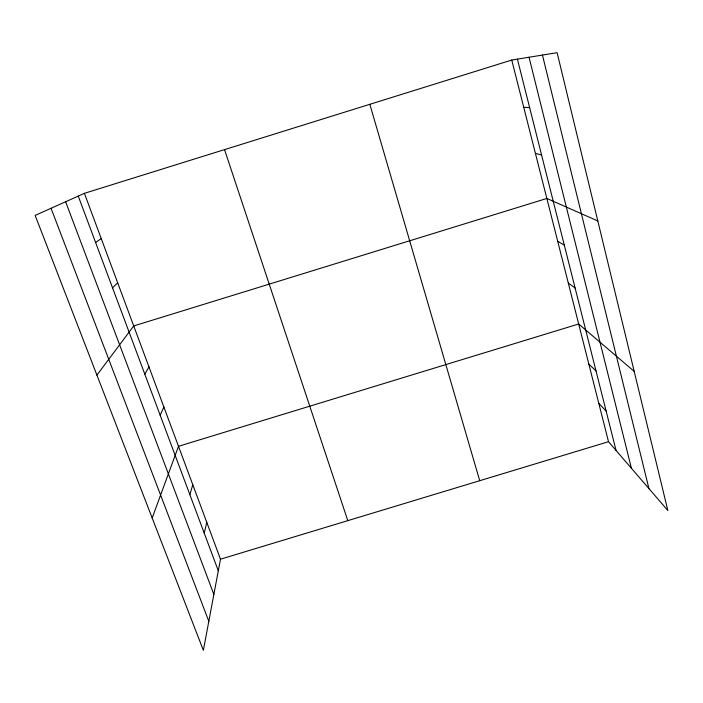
<?xml version="1.0" encoding="UTF-8"?>
<svg xmlns="http://www.w3.org/2000/svg" width="703" height="703" viewBox="0 0 703 703"><rect width="100%" height="100%" fill="white"/><g stroke="black" fill="none" stroke-linecap="round" stroke-linejoin="round"><path stroke-width="1.05" d="M84.404 193.334L220.487 559.201L203.36 650.31L35.15 215.408L84.404 193.334L511.749 60.045L557.11 52.69L667.85 510.536L608.517 441.695L511.749 60.045M204.23 533.138L206.779 522.355M189.854 494.675L192.789 484.727M152.182 518.006L178.492 446.308L578.674 323.995L634.194 371.377M160.152 415.201L163.896 407.046M144.8 374.128L148.974 366.94M96.917 375.112L133.728 325.946L546.846 198.457L597.814 220.953M112.55 287.852L117.665 282.755M95.608 242.517L101.232 238.563M220.487 559.201L608.517 441.695M523.717 107.269L529.64 107.656M535.414 153.395L541.582 155.029M557.69 241.226L564.298 245.154M568.296 283.063L575.116 288.037M588.833 364.066L596.03 371.008M598.78 403.285L606.153 411.15M51.055 208.281L208.809 621.294M65.616 201.752L213.87 594.395M78.253 196.093L218.308 570.792M224.538 149.625L347.8 520.642M369.831 104.308L479.727 480.694M517.408 59.131L616.056 450.438M529.034 57.242L631.417 468.26M542.444 55.062L648.931 488.585"/></g></svg>
